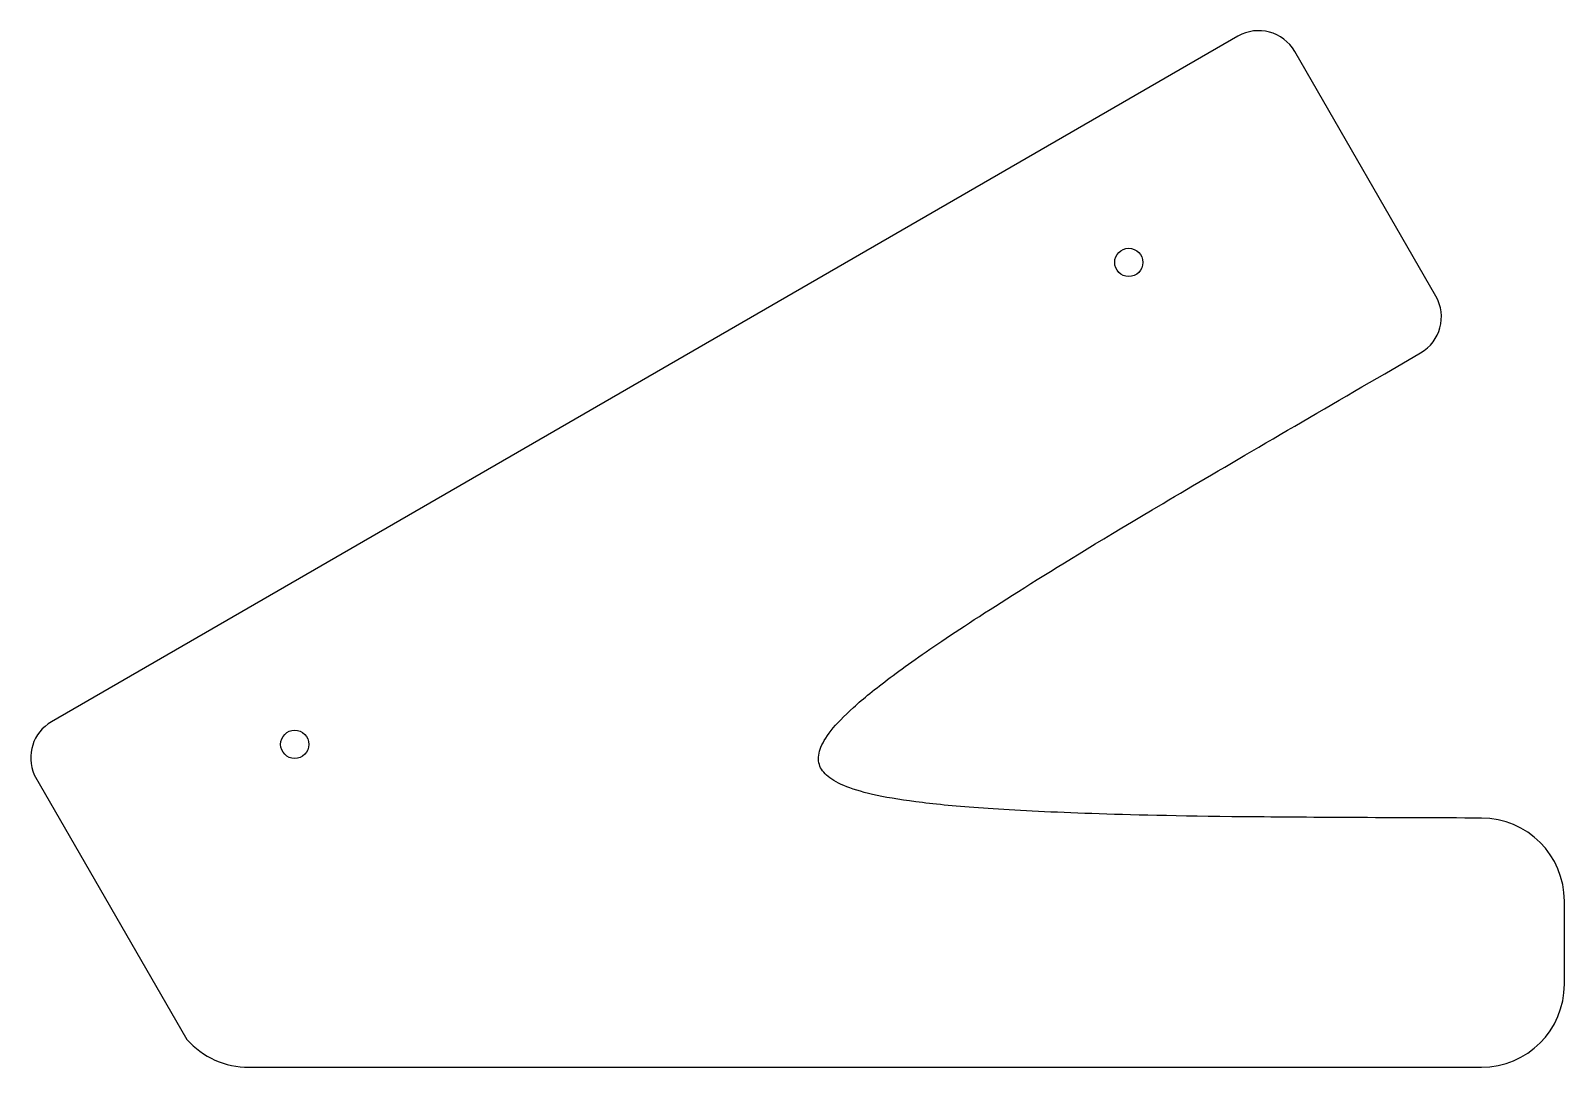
# Model space of a CAD drawing. Header units: millimetres. Extents: x -20 to 164, y 0 to 125.
import ezdxf

# ---------------------------------------------------------------- set-up
doc = ezdxf.new("R2010")
doc.units = ezdxf.units.MM
doc.layers.get('0').update_dxf_attribs({"linetype": 'CONTINUOUS'})

msp = doc.modelspace()

# ---------------------------------------------------------------- linework, layer by layer
for p, q in [((124.93, 124.09), (-17.99, 41.58)), ((148.76, 92.81), (131.76, 122.26)), ((142.6, 83.48), (146.93, 85.98)), ((-20.05, 35.2), (-1.67, 3.36)), ((154.24, 30), (153.24, 30)), ((164.24, 10), (164.24, 20)), ((5.81, 0), (154.24, 0))]:
    msp.add_line(p, q)
for centre in [(111.78, 96.87), (11.32, 38.87)]:
    msp.add_circle(centre, 1.7)
for centre, radius, start, end in [((127.43, 119.76), 5, 30, 120), ((144.43, 90.31), 5, -60, 30), ((-15.49, 37.25), 5, 120, 204.1465), ((154.24, 20), 10, 0, 90), ((154.24, 10), 10, 270, 360), ((5.81, 10), 10, 221.6219, 270)]:
    msp.add_arc(centre, radius, start, end)
msp.add_rational_spline([(153.24, 30), (49.96, 30), (142.6, 83.48)], [1, 3, 1], degree=2)

doc.saveas('drawing.dxf')
